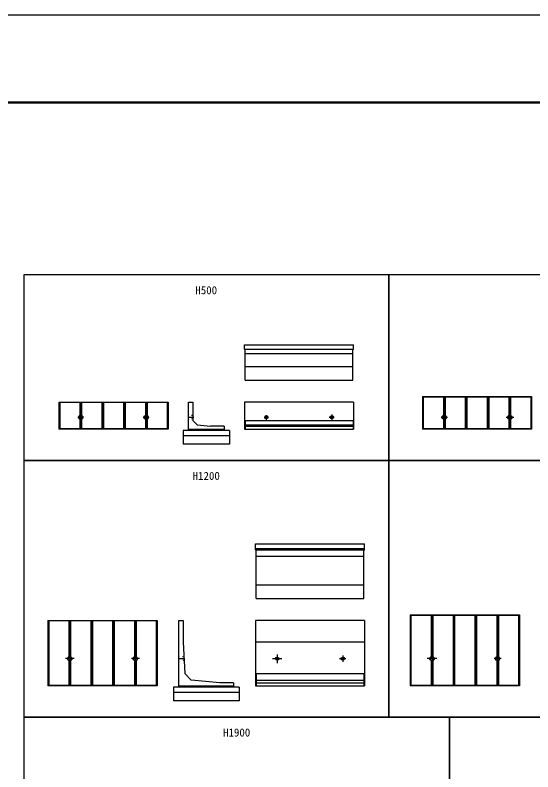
# Model space of a CAD drawing. Units: millimetres, scale not verified. Extents: x -67200 to 67200, y -23760 to 23760.
# Drawn here: x -49693 to -40210, y 9902 to 23760 of the extents above; entities that cross this region are included whole.
import ezdxf
from ezdxf.enums import TextEntityAlignment as Align

# ---------------------------------------------------------------- set-up
doc = ezdxf.new("R2010")
doc.units = ezdxf.units.MM
doc.header["$LTSCALE"] = 80
doc.linetypes.add('CHAIN1', pattern=[8, 5, -1, 1, -1])
doc.linetypes.add('DOTTED', pattern=[1.75, 0.25, -1.5])
for name, color, linetype, lineweight in [('0-0_CENTER', 7, 'CHAIN1', 25), ('0-2_Defpoints', 5, 'Continuous', 25), ('0-4_HYO', 3, 'Continuous', 25), ('0-6_OUTLINE', 1, 'Continuous', 25), ('0-7_OUTLINE2', 4, 'DOTTED', 25), ('0-8_TXT', 7, 'Continuous', 25), ('0-9_WAKU', 3, 'Continuous', 25)]:
    doc.layers.add(name, color=color, linetype=linetype, lineweight=lineweight)
doc.styles.add('ＭＳ ゴシック', font='')
doc.styles.get('ＭＳ ゴシック').set_extended_font_data('MS Gothic')

msp = doc.modelspace()

# ---------------------------------------------------------------- linework, layer by layer
at = {"layer": '0-0_CENTER'}
for p, q in [((-48544.57, 16395.13), (-48442.69, 16395.13)), ((-48492.57, 16442.16), (-48492.57, 16347.86)), ((-47345.25, 16395.13), (-47242.41, 16395.13)), ((-47292.57, 16440.71), (-47292.57, 16347.49)), ((-46530.62, 16395.13), (-46422.68, 16395.13)), ((-45133.9, 16395.13), (-45051.27, 16395.13)), ((-45092.57, 16435.25), (-45092.57, 16351.53)), ((-43940.48, 16395.13), (-43847.1, 16395.13)), ((-43892.57, 16445.28), (-43892.57, 16346.84)), ((-41892.79, 16395.13), (-41773.48, 16395.13)), ((-41832.57, 16453.74), (-41832.57, 16338.89)), ((-40696.31, 16395.13), (-40561.74, 16395.13)), ((-40632.57, 16461.3), (-40632.57, 16334.64)), ((-48613.03, 11975.13), (-48773.86, 11975.13)), ((-48692.57, 12047.78), (-48692.57, 11889.43)), ((-47413.6, 11975.13), (-47564.47, 11975.13)), ((-47492.57, 12036.57), (-47492.57, 11908.56)), ((-46705.77, 11975.13), (-46583.62, 11975.13)), ((-44981.06, 11975.13), (-44809.45, 11975.13)), ((-44892.57, 12048.8), (-44892.57, 11893.6)), ((-43752.03, 11975.13), (-43635.7, 11975.13)), ((-43692.57, 12032.03), (-43692.57, 11919.2)), ((-41967.4, 11975.13), (-42146.61, 11975.13)), ((-42057.57, 12054.91), (-42057.57, 11891.71)), ((-40789.96, 11975.13), (-40920.37, 11975.13)), ((-40857.57, 12048.65), (-40857.57, 11903.28))]:
    msp.add_line(p, q, dxfattribs=at)
at = {"layer": '0-2_Defpoints'}
msp.add_lwpolyline([(-67200, -23760), (0, -23760), (0, 23760), (-67200, 23760)], close=True, dxfattribs=at)
at = {"layer": '0-4_HYO'}
for points in [[(-49535.07, 15605.13), (-42850.07, 15605.13), (-42850.07, 19005.13), (-49535.07, 19005.13)], [(-42850.07, 15605.13), (-36165.07, 15605.13), (-36165.07, 19005.13), (-42850.07, 19005.13)], [(-49535.07, 10905.13), (-42850.07, 10905.13), (-42850.07, 15605.13), (-49535.07, 15605.13)], [(-42850.07, 10905.13), (-36165.07, 10905.13), (-36165.07, 15605.13), (-42850.07, 15605.13)], [(-49535.07, 5305.13), (-41735.07, 5305.13), (-41735.07, 10905.13), (-49535.07, 10905.13)], [(-41735.07, 5305.13), (-33935.07, 5305.13), (-33935.07, 10905.13), (-41735.07, 10905.13)]]:
    msp.add_lwpolyline(points, close=True, dxfattribs=at)
at = {"layer": '0-6_OUTLINE'}
for p, q in [((-45492.57, 17645.13), (-43492.57, 17645.13)), ((-45492.57, 17645.13), (-45477.57, 17630.13)), ((-45477.57, 17075.13), (-45477.57, 17630.13)), ((-43507.57, 17630.13), (-43492.57, 17645.13)), ((-43507.57, 17075.13), (-43507.57, 17630.13)), ((-43492.57, 17645.13), (-43492.57, 17725.13)), ((-45477.57, 17565.13), (-43507.57, 17565.13)), ((-45477.57, 17325.13), (-43507.57, 17325.13)), ((-45477.57, 17075.13), (-43507.57, 17075.13)), ((-42232.57, 16775.13), (-40232.57, 16775.13)), ((-42232.57, 16775.13), (-42232.57, 16175.13)), ((-42222.57, 16775.13), (-42222.57, 16175.13)), ((-42217.57, 16765.13), (-42222.57, 16775.13)), ((-41847.57, 16765.13), (-41842.57, 16775.13)), ((-41842.57, 16775.13), (-41842.57, 16433.86)), ((-41817.57, 16765.13), (-41822.57, 16775.13)), ((-41822.57, 16775.13), (-41822.57, 16433.86)), ((-41447.57, 16765.13), (-41442.57, 16775.13)), ((-41442.57, 16775.13), (-41442.57, 16175.13)), ((-41422.57, 16775.13), (-41422.57, 16175.13)), ((-41047.57, 16765.13), (-41042.57, 16775.13)), ((-41042.57, 16775.13), (-41042.57, 16175.13)), ((-41022.57, 16775.13), (-41022.57, 16175.13)), ((-41017.57, 16765.13), (-41022.57, 16775.13)), ((-40647.57, 16765.13), (-40642.57, 16775.13)), ((-40642.57, 16775.13), (-40642.57, 16433.86)), ((-40617.57, 16765.13), (-40622.57, 16775.13)), ((-40622.57, 16775.13), (-40622.57, 16433.86)), ((-40247.57, 16765.13), (-40242.57, 16775.13)), ((-40242.57, 16775.13), (-40242.57, 16175.13)), ((-40232.57, 16775.13), (-40232.57, 16175.13)), ((-48892.57, 16675.13), (-46892.57, 16675.13)), ((-48892.57, 16675.13), (-48892.57, 16175.13)), ((-48882.57, 16675.13), (-48882.57, 16175.13)), ((-48877.57, 16665.13), (-48882.57, 16675.13)), ((-48507.57, 16665.13), (-48502.57, 16675.13)), ((-48507.57, 16665.13), (-48507.57, 16432.21)), ((-48502.57, 16675.13), (-48502.57, 16433.86)), ((-48482.57, 16675.13), (-48482.57, 16433.86)), ((-48477.57, 16665.13), (-48482.57, 16675.13)), ((-48107.57, 16665.13), (-48102.57, 16675.13)), ((-48107.57, 16665.13), (-48107.57, 16185.13)), ((-48102.57, 16675.13), (-48102.57, 16175.13)), ((-47707.57, 16665.13), (-47702.57, 16675.13)), ((-47707.57, 16665.13), (-47707.57, 16185.13)), ((-47702.57, 16675.13), (-47702.57, 16175.13)), ((-47307.57, 16665.13), (-47302.57, 16675.13)), ((-47307.57, 16665.13), (-47307.57, 16432.21)), ((-47302.57, 16675.13), (-47302.57, 16433.86)), ((-47277.57, 16665.13), (-47277.57, 16432.21)), ((-46907.57, 16665.13), (-46902.57, 16675.13)), ((-46907.57, 16665.13), (-46907.57, 16185.13)), ((-46902.57, 16675.13), (-46902.57, 16175.13)), ((-46892.57, 16675.13), (-46892.57, 16175.13)), ((-46437.57, 16675.13), (-46437.57, 16335.13)), ((-43492.57, 16675.13), (-45492.57, 16675.13)), ((-45492.57, 16675.13), (-45492.57, 16175.13)), ((-43492.57, 16675.13), (-43492.57, 16175.13)), ((-41847.57, 16765.13), (-41847.57, 16432.21)), ((-41447.57, 16765.13), (-41817.57, 16765.13)), ((-41817.57, 16765.13), (-41817.57, 16432.21)), ((-41447.57, 16765.13), (-41447.57, 16185.13)), ((-41417.57, 16765.13), (-41417.57, 16185.13)), ((-41047.57, 16765.13), (-41047.57, 16185.13)), ((-40647.57, 16765.13), (-41017.57, 16765.13)), ((-41017.57, 16765.13), (-41017.57, 16185.13)), ((-40647.57, 16765.13), (-40647.57, 16432.21)), ((-40247.57, 16765.13), (-40617.57, 16765.13)), ((-40617.57, 16765.13), (-40617.57, 16432.21)), ((-48507.57, 16358.05), (-48507.57, 16185.13)), ((-48502.57, 16356.4), (-48502.57, 16175.13)), ((-48482.57, 16356.4), (-48482.57, 16175.13)), ((-48477.57, 16358.05), (-48477.57, 16185.13)), ((-47307.57, 16358.05), (-47307.57, 16185.13)), ((-47302.57, 16356.4), (-47302.57, 16175.13)), ((-47282.57, 16356.4), (-47282.57, 16175.13)), ((-47277.57, 16358.05), (-47277.57, 16185.13)), ((-41847.57, 16358.05), (-41847.57, 16185.13)), ((-41842.57, 16356.4), (-41842.57, 16175.13)), ((-41822.57, 16356.4), (-41822.57, 16175.13)), ((-41817.57, 16358.05), (-41817.57, 16185.13)), ((-40647.57, 16358.05), (-40647.57, 16185.13)), ((-40642.57, 16356.4), (-40642.57, 16175.13)), ((-40622.57, 16356.4), (-40622.57, 16175.13)), ((-40617.57, 16358.05), (-40617.57, 16185.13)), ((-45867.57, 16235.13), (-46117.57, 16235.13)), ((-45867.57, 16235.13), (-45867.57, 16155.13)), ((-45492.57, 16335.13), (-43492.57, 16335.13)), ((-45492.57, 16335.13), (-45482.57, 16325.13)), ((-45482.57, 16325.13), (-45482.57, 16175.13)), ((-45482.57, 16255.13), (-43502.57, 16255.13)), ((-45482.57, 16235.13), (-43502.57, 16235.13)), ((-43492.57, 16335.13), (-43502.57, 16325.13)), ((-43502.57, 16325.13), (-43502.57, 16175.13)), ((-46892.57, 16175.13), (-48892.57, 16175.13)), ((-48882.57, 16175.13), (-48877.57, 16185.13)), ((-48507.57, 16185.13), (-48877.57, 16185.13)), ((-48502.57, 16175.13), (-48507.57, 16185.13)), ((-48477.57, 16185.13), (-48482.57, 16175.13)), ((-48082.57, 16175.13), (-48077.57, 16185.13)), ((-47707.57, 16185.13), (-48077.57, 16185.13)), ((-47702.57, 16175.13), (-47707.57, 16185.13)), ((-47682.57, 16175.13), (-47677.57, 16185.13)), ((-47277.57, 16185.13), (-47282.57, 16175.13)), ((-46907.57, 16185.13), (-47277.57, 16185.13)), ((-46902.57, 16175.13), (-46907.57, 16185.13)), ((-46517.57, 16175.13), (-45867.57, 16175.13)), ((-45767.57, 16155.13), (-45767.57, 15905.13)), ((-45492.57, 16175.13), (-43492.57, 16175.13)), ((-40232.57, 16175.13), (-42232.57, 16175.13)), ((-42222.57, 16175.13), (-42217.57, 16185.13)), ((-41847.57, 16185.13), (-42217.57, 16185.13)), ((-41842.57, 16175.13), (-41847.57, 16185.13)), ((-41817.57, 16185.13), (-41822.57, 16175.13)), ((-41422.57, 16175.13), (-41417.57, 16185.13)), ((-41047.57, 16185.13), (-41417.57, 16185.13)), ((-41042.57, 16175.13), (-41047.57, 16185.13)), ((-41022.57, 16175.13), (-41017.57, 16185.13)), ((-40617.57, 16185.13), (-40622.57, 16175.13)), ((-40242.57, 16175.13), (-40247.57, 16185.13)), ((-45767.57, 16055.13), (-46617.57, 16055.13)), ((-45767.57, 15905.13), (-46617.57, 15905.13)), ((-43292.57, 13970.13), (-43292.57, 14075.13)), ((-45292.57, 13995.13), (-43292.57, 13995.13)), ((-45292.57, 13970.13), (-43292.57, 13970.13)), ((-45292.57, 13970.13), (-45277.57, 13955.13)), ((-45277.57, 13075.13), (-45277.57, 13955.13)), ((-43307.57, 13955.13), (-43292.57, 13970.13)), ((-43307.57, 13075.13), (-43307.57, 13955.13)), ((-45277.57, 13850.13), (-43307.57, 13850.13)), ((-45277.57, 13325.13), (-43307.57, 13325.13)), ((-45277.57, 13075.13), (-43307.57, 13075.13)), ((-42457.57, 12775.13), (-42457.57, 11475.13)), ((-42457.57, 12775.13), (-40457.57, 12775.13)), ((-42072.57, 12765.13), (-42067.57, 12775.13)), ((-42072.57, 12765.13), (-42072.57, 12012.21)), ((-42067.57, 12775.13), (-42067.57, 12013.86)), ((-42047.57, 12775.13), (-42047.57, 12013.86)), ((-42042.57, 12765.13), (-42047.57, 12775.13)), ((-41672.57, 12765.13), (-41667.57, 12775.13)), ((-41672.57, 12765.13), (-41672.57, 11485.13)), ((-41667.57, 12775.13), (-41667.57, 11475.13)), ((-41647.57, 12775.13), (-41647.57, 11475.13)), ((-41642.57, 12765.13), (-41647.57, 12775.13)), ((-41272.57, 12765.13), (-41267.57, 12775.13)), ((-41272.57, 12765.13), (-41272.57, 11485.13)), ((-41267.57, 12775.13), (-41267.57, 11475.13)), ((-41247.57, 12775.13), (-41247.57, 11475.13)), ((-41242.57, 12765.13), (-41247.57, 12775.13)), ((-40872.57, 12765.13), (-40867.57, 12775.13)), ((-40872.57, 12765.13), (-40872.57, 12012.21)), ((-40867.57, 12775.13), (-40867.57, 12013.86)), ((-40472.57, 12765.13), (-40467.57, 12775.13)), ((-40472.57, 12765.13), (-40472.57, 11485.13)), ((-40467.57, 12775.13), (-40467.57, 11475.13)), ((-49092.57, 12675.13), (-47092.57, 12675.13)), ((-49092.57, 12675.13), (-49092.57, 11475.13)), ((-48707.57, 12665.13), (-48702.57, 12675.13)), ((-48707.57, 12665.13), (-48707.57, 12012.21)), ((-48702.57, 12675.13), (-48702.57, 12013.86)), ((-48677.57, 12665.13), (-48682.57, 12675.13)), ((-48682.57, 12675.13), (-48682.57, 12013.86)), ((-48307.57, 12665.13), (-48677.57, 12665.13)), ((-48677.57, 12665.13), (-48677.57, 12012.21)), ((-48307.57, 12665.13), (-48302.57, 12675.13)), ((-48307.57, 12665.13), (-48307.57, 11485.13)), ((-48302.57, 12675.13), (-48302.57, 11475.13)), ((-48282.57, 12675.13), (-48282.57, 11475.13)), ((-48277.57, 12665.13), (-48282.57, 12675.13)), ((-47907.57, 12665.13), (-48277.57, 12665.13)), ((-48277.57, 12665.13), (-48277.57, 11485.13)), ((-47907.57, 12665.13), (-47902.57, 12675.13)), ((-47907.57, 12665.13), (-47907.57, 11485.13)), ((-47902.57, 12675.13), (-47902.57, 11475.13)), ((-47507.57, 12665.13), (-47877.57, 12665.13)), ((-47877.57, 12665.13), (-47877.57, 11485.13)), ((-47507.57, 12665.13), (-47502.57, 12675.13)), ((-47507.57, 12665.13), (-47507.57, 12012.21)), ((-47502.57, 12675.13), (-47502.57, 12013.86)), ((-47477.57, 12665.13), (-47482.57, 12675.13)), ((-47482.57, 12675.13), (-47482.57, 12013.86)), ((-47107.57, 12665.13), (-47477.57, 12665.13)), ((-47477.57, 12665.13), (-47477.57, 12012.21)), ((-47107.57, 12665.13), (-47102.57, 12675.13)), ((-47107.57, 12665.13), (-47107.57, 11485.13)), ((-47102.57, 12675.13), (-47102.57, 11475.13)), ((-47092.57, 12675.13), (-47092.57, 11475.13)), ((-46692.57, 12675.13), (-46612.57, 12675.13)), ((-46692.57, 11455.13), (-46692.57, 12675.13)), ((-46612.57, 12675.13), (-46612.57, 12275.13)), ((-43292.57, 12675.13), (-43292.57, 11475.13)), ((-46612.57, 12275.13), (-46587.57, 11700.13)), ((-43292.57, 12275.13), (-45292.57, 12275.13)), ((-48707.57, 11938.05), (-48707.57, 11485.13)), ((-48702.57, 11936.4), (-48702.57, 11475.13)), ((-48682.57, 11936.4), (-48682.57, 11475.13)), ((-48677.57, 11938.05), (-48677.57, 11485.13)), ((-47507.57, 11938.05), (-47507.57, 11485.13)), ((-47502.57, 11936.4), (-47502.57, 11475.13)), ((-47482.57, 11936.4), (-47482.57, 11475.13)), ((-47477.57, 11938.05), (-47477.57, 11485.13)), ((-42072.57, 11938.05), (-42072.57, 11485.13)), ((-42067.57, 11936.4), (-42067.57, 11475.13)), ((-42047.57, 11936.4), (-42047.57, 11475.13)), ((-42042.57, 11938.05), (-42042.57, 11485.13)), ((-40872.57, 11938.05), (-40872.57, 11485.13)), ((-40867.57, 11936.4), (-40867.57, 11475.13)), ((-40847.57, 11936.4), (-40847.57, 11475.13)), ((-40842.57, 11938.05), (-40842.57, 11485.13)), ((-45292.57, 11700.13), (-43292.57, 11700.13)), ((-45292.57, 11700.13), (-45277.57, 11685.13)), ((-45277.57, 11685.13), (-45277.57, 11475.13)), ((-43292.57, 11700.13), (-43307.57, 11685.13)), ((-43307.57, 11685.13), (-43307.57, 11475.13)), ((-45692.57, 11535.13), (-45942.57, 11535.13)), ((-45692.57, 11535.13), (-45692.57, 11455.13)), ((-45277.57, 11580.13), (-43307.57, 11580.13)), ((-45277.57, 11535.13), (-43307.57, 11535.13)), ((-47092.57, 11475.13), (-49092.57, 11475.13)), ((-49077.57, 11485.13), (-49082.57, 11475.13)), ((-48707.57, 11485.13), (-49077.57, 11485.13)), ((-48702.57, 11475.13), (-48707.57, 11485.13)), ((-48677.57, 11485.13), (-48682.57, 11475.13)), ((-48307.57, 11485.13), (-48677.57, 11485.13)), ((-48302.57, 11475.13), (-48307.57, 11485.13)), ((-48282.57, 11475.13), (-48277.57, 11485.13)), ((-47907.57, 11485.13), (-48277.57, 11485.13)), ((-47902.57, 11475.13), (-47907.57, 11485.13)), ((-47882.57, 11475.13), (-47877.57, 11485.13)), ((-47507.57, 11485.13), (-47877.57, 11485.13)), ((-47502.57, 11475.13), (-47507.57, 11485.13)), ((-47477.57, 11485.13), (-47482.57, 11475.13)), ((-47107.57, 11485.13), (-47477.57, 11485.13)), ((-47102.57, 11475.13), (-47107.57, 11485.13)), ((-46692.57, 11475.13), (-45692.57, 11475.13)), ((-45592.57, 11455.13), (-45592.57, 11205.13)), ((-45292.57, 11475.13), (-43292.57, 11475.13)), ((-42067.57, 11475.13), (-42072.57, 11485.13)), ((-42042.57, 11485.13), (-42047.57, 11475.13)), ((-41647.57, 11475.13), (-41642.57, 11485.13)), ((-41272.57, 11485.13), (-41642.57, 11485.13)), ((-41267.57, 11475.13), (-41272.57, 11485.13)), ((-41247.57, 11475.13), (-41242.57, 11485.13)), ((-40872.57, 11485.13), (-41242.57, 11485.13)), ((-40867.57, 11475.13), (-40872.57, 11485.13)), ((-40842.57, 11485.13), (-40847.57, 11475.13)), ((-40472.57, 11485.13), (-40842.57, 11485.13)), ((-40467.57, 11475.13), (-40472.57, 11485.13)), ((-45592.57, 11355.13), (-46792.57, 11355.13)), ((-45592.57, 11205.13), (-46792.57, 11205.13))]:
    msp.add_line(p, q, dxfattribs=at)
for points in [[(-45492.57, 17645.13), (-45492.57, 17725.13), (-43492.57, 17725.13)], [(-41047.57, 16765.13), (-41417.57, 16765.13), (-41422.57, 16775.13)], [(-48507.57, 16665.13), (-48877.57, 16665.13), (-48877.57, 16185.13)], [(-48107.57, 16665.13), (-48477.57, 16665.13), (-48477.57, 16432.21)], [(-48077.57, 16665.13), (-48082.57, 16675.13), (-48082.57, 16175.13)], [(-47707.57, 16665.13), (-48077.57, 16665.13), (-48077.57, 16185.13)], [(-47677.57, 16665.13), (-47682.57, 16675.13), (-47682.57, 16175.13)], [(-47307.57, 16665.13), (-47677.57, 16665.13), (-47677.57, 16185.13)], [(-46907.57, 16665.13), (-47277.57, 16665.13), (-47282.57, 16675.13), (-47282.57, 16433.86)], [(-46517.57, 16155.13), (-46517.57, 16675.13), (-46437.57, 16675.13)], [(-41847.57, 16765.13), (-42217.57, 16765.13), (-42217.57, 16185.13)], [(-40247.57, 16765.13), (-40247.57, 16185.13), (-40617.57, 16185.13)], [(-46437.57, 16335.13), (-46357.57, 16255.13), (-46117.57, 16235.13)], [(-48102.57, 16175.13), (-48107.57, 16185.13), (-48477.57, 16185.13)], [(-47302.57, 16175.13), (-47307.57, 16185.13), (-47677.57, 16185.13)], [(-45767.57, 16155.13), (-46617.57, 16155.13), (-46617.57, 15905.13)], [(-41442.57, 16175.13), (-41447.57, 16185.13), (-41817.57, 16185.13)], [(-40642.57, 16175.13), (-40647.57, 16185.13), (-41017.57, 16185.13)], [(-45292.57, 13970.13), (-45292.57, 14075.13), (-43292.57, 14075.13)], [(-40457.57, 12775.13), (-40457.57, 11475.13), (-42457.57, 11475.13)], [(-42442.57, 12765.13), (-42447.57, 12775.13), (-42447.57, 11475.13)], [(-42072.57, 12765.13), (-42442.57, 12765.13), (-42442.57, 11485.13)], [(-41672.57, 12765.13), (-42042.57, 12765.13), (-42042.57, 12012.21)], [(-41272.57, 12765.13), (-41642.57, 12765.13), (-41642.57, 11485.13)], [(-40872.57, 12765.13), (-41242.57, 12765.13), (-41242.57, 11485.13)], [(-40842.57, 12765.13), (-40847.57, 12775.13), (-40847.57, 12013.86)], [(-40472.57, 12765.13), (-40842.57, 12765.13), (-40842.57, 12012.21)], [(-49077.57, 12665.13), (-49082.57, 12675.13), (-49082.57, 11475.13)], [(-48707.57, 12665.13), (-49077.57, 12665.13), (-49077.57, 11485.13)], [(-47877.57, 12665.13), (-47882.57, 12675.13), (-47882.57, 11475.13)], [(-43292.57, 12675.13), (-45292.57, 12675.13), (-45292.57, 11475.13)], [(-45942.57, 11535.13), (-46467.57, 11580.13), (-46587.57, 11700.13)], [(-45592.57, 11455.13), (-46792.57, 11455.13), (-46792.57, 11205.13)], [(-42072.57, 11485.13), (-42442.57, 11485.13), (-42447.57, 11475.13)], [(-41667.57, 11475.13), (-41672.57, 11485.13), (-42042.57, 11485.13)]]:
    msp.add_lwpolyline(points, dxfattribs=at)
for centre, radius in [((-48492.57, 16395.13), 40), ((-48492.57, 16395.13), 30), ((-47292.57, 16395.13), 40), ((-47292.57, 16395.13), 30), ((-45092.57, 16395.13), 30), ((-43892.57, 16395.13), 30), ((-41832.57, 16395.13), 40), ((-41832.57, 16395.13), 30), ((-40632.57, 16395.13), 40), ((-40632.57, 16395.13), 30), ((-48692.57, 11975.13), 40), ((-48692.57, 11975.13), 30), ((-47492.57, 11975.13), 40), ((-47492.57, 11975.13), 30), ((-44892.57, 11975.13), 30), ((-43692.57, 11975.13), 30), ((-42057.57, 11975.13), 40), ((-42057.57, 11975.13), 30), ((-40857.57, 11975.13), 40), ((-40857.57, 11975.13), 30)]:
    msp.add_circle(centre, radius, dxfattribs=at)
at = {"layer": '0-7_OUTLINE2'}
for p, q in [((-46513.07, 16435.13), (-46517.57, 16439.63)), ((-46513.07, 16355.13), (-46517.57, 16350.63)), ((-46442.07, 16425.13), (-46513.07, 16435.13)), ((-46442.07, 16365.13), (-46513.07, 16355.13)), ((-46442.07, 16425.13), (-46437.57, 16429.63)), ((-46442.07, 16365.13), (-46437.57, 16360.63)), ((-46688.07, 12015.13), (-46692.57, 12019.63)), ((-46692.57, 11930.63), (-46688.07, 11935.13)), ((-46605.34, 12005.13), (-46688.07, 12015.13)), ((-46602.73, 11945.13), (-46688.07, 11935.13)), ((-46605.34, 12005.13), (-46601.03, 12009.63)), ((-46598.03, 11940.63), (-46602.73, 11945.13))]:
    msp.add_line(p, q, dxfattribs=at)
at = {"layer": '0-9_WAKU', "lineweight": 50}
msp.add_lwpolyline([(-65600, -22160), (-1600, -22160), (-1600, 22160), (-65600, 22160)], close=True, dxfattribs=at)

# ---------------------------------------------------------------- texts
at = {"layer": '0-8_TXT', "style": 'ＭＳ ゴシック'}
for s, p in [('H500', (-46392.57, 18605.13)), ('H1200', (-46442.57, 15205.13)), ('H1900', (-45885.07, 10505.13))]:
    msp.add_text(s, height=146.6, dxfattribs=at).set_placement(p, align=Align.BOTTOM_LEFT)

doc.saveas('drawing.dxf')
